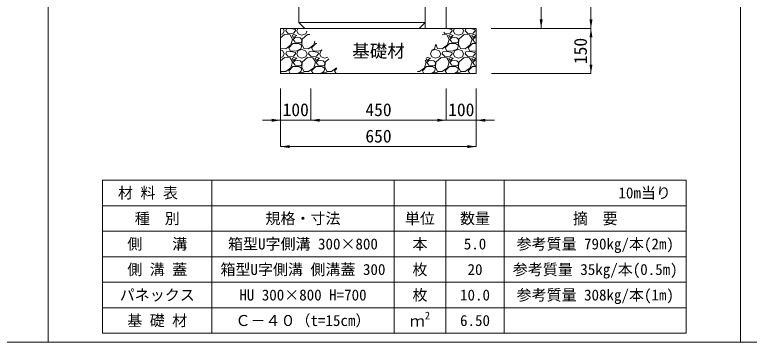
# Model space of a CAD drawing. Units: millimetres at full size. Extents: x 187207 to 255567, y 882048 to 905686.
# Drawn here: x 205186 to 207626, y 882048 to 883136 of the extents above; entities that cross this region are included whole.
import ezdxf
from ezdxf.enums import TextEntityAlignment as Align

# ---------------------------------------------------------------- set-up
doc = ezdxf.new("R2010")
doc.units = ezdxf.units.MM
doc.header["$LTSCALE"] = 20
for name, color, linetype, lineweight in [('Defpoints_3', 8, 'Continuous', 0), ('パネックス', 2, 'Continuous', 13), ('図枠', 5, 'Continuous', 13), ('基礎材', 7, 'Continuous', 15), ('寸法・材料表', 7, 'Continuous', 13), ('寸法線', 7, 'Continuous', 13), ('箱型U字側溝', 2, 'Continuous', 9), ('ﾊｯﾁﾝｸﾞ', 7, 'Continuous', 5)]:
    doc.layers.add(name, color=color, linetype=linetype, lineweight=lineweight)
doc.styles.add('ＭＳ ゴシック', font='')
doc.styles.add('ＭＳ Ｐゴシック', font='')
doc.styles.get('ＭＳ ゴシック').set_extended_font_data('MS Gothic')
doc.styles.get('ＭＳ Ｐゴシック').set_extended_font_data('MS PGothic')

# ---------------------------------------------------------------- blocks, each defined once
blk = doc.blocks.new('filled_arrow')
at = {"color": 0, "linetype": 'Continuous', "lineweight": -2}
blk.add_solid([(7.5, 1.25), (0, 0), (7.5, -1.25)], dxfattribs=at)

msp = doc.modelspace()

# ---------------------------------------------------------------- linework, layer by layer
at = {"layer": 'Defpoints_3'}
for p, q in [((205477.92, 882587.01), (207416.83, 882587.01)), ((205477.92, 882587.01), (205477.92, 882501.83)), ((205840.92, 882587.01), (205840.92, 882501.83)), ((206445.92, 882587.01), (206445.92, 882501.83)), ((206618.23, 882587.01), (206618.23, 882501.83)), ((206811.83, 882587.01), (206811.83, 882501.83)), ((207416.83, 882587.01), (207416.83, 882501.83))]:
    msp.add_line(p, q, dxfattribs=at)
at = {"layer": 'パネックス'}
for p, q in [((206619.37, 884775.37), (206619.37, 883090.37)), ((206549.37, 883090.37), (206549.37, 884075.37)), ((206619.37, 883090.37), (206549.37, 883090.37))]:
    msp.add_line(p, q, dxfattribs=at)
at = {"layer": '図枠'}
for p, q in [((205297.37, 904948.33), (205297.37, 882048.33)), ((207597.37, 904948.33), (207597.37, 882048.33)), ((194897.37, 882048.33), (214497.37, 882048.33))]:
    msp.add_line(p, q, dxfattribs=at)
at = {"layer": '基礎材'}
for p, q in [((206069.37, 883090.37), (206719.37, 883090.37)), ((206069.37, 883090.37), (206069.37, 882940.37)), ((206719.37, 883090.37), (206719.37, 882940.37)), ((206069.37, 882940.37), (206719.37, 882940.37))]:
    msp.add_line(p, q, dxfattribs=at)
at = {"layer": '寸法・材料表'}
for p, q in [((205477.92, 882501.83), (207416.83, 882501.83)), ((205477.92, 882501.83), (205477.92, 882078.33)), ((205840.92, 882501.83), (205840.92, 882078.33)), ((206445.92, 882501.83), (206445.92, 882078.33)), ((206618.23, 882501.83), (206618.23, 882078.33)), ((206811.83, 882501.83), (206811.83, 882078.33)), ((207416.83, 882501.83), (207416.83, 882078.33)), ((205477.92, 882417.13), (207416.83, 882417.13)), ((205477.92, 882332.43), (207416.83, 882332.43)), ((205477.92, 882247.73), (207416.83, 882247.73)), ((205477.92, 882163.03), (207416.83, 882163.03)), ((205477.92, 882078.33), (207416.83, 882078.33))]:
    msp.add_line(p, q, dxfattribs=at)
at = {"layer": '寸法線'}
for p, q in [((207100.22, 883090.37), (207100.22, 884775.37)), ((206934.7, 884075.37), (206934.7, 883090.37)), ((206549.37, 883115.37), (206549.37, 883170.48)), ((206619.37, 883115.37), (206619.37, 883170.48)), ((206769.19, 883090.37), (207100.22, 883090.37)), ((206769.19, 883090.37), (206934.7, 883090.37)), ((206769.19, 883090.37), (207100.22, 883090.37)), ((207100.22, 882940.37), (207100.22, 883090.37)), ((206769.37, 882940.37), (207100.22, 882940.37)), ((206069.37, 882890.37), (206069.37, 882785.43)), ((206069.37, 882890.37), (206069.37, 882697.93)), ((206169.37, 882890.37), (206169.37, 882785.43)), ((206169.37, 882890.37), (206169.37, 882785.43)), ((206619.37, 882890.37), (206619.37, 882785.43)), ((206619.37, 882890.37), (206619.37, 882785.43)), ((206719.37, 882890.37), (206719.37, 882785.43)), ((206719.37, 882890.37), (206719.37, 882697.93)), ((206009.37, 882785.43), (206229.37, 882785.43)), ((206169.37, 882785.43), (206619.37, 882785.43)), ((206559.37, 882785.43), (206779.37, 882785.43)), ((206719.37, 882697.93), (206069.37, 882697.93))]:
    msp.add_line(p, q, dxfattribs=at)
at = {"layer": '箱型U字側溝'}
msp.add_line((206129.37, 883110.37), (206549.37, 883110.37), dxfattribs=at)
at = {"layer": '箱型U字側溝', "lineweight": 13}
msp.add_lwpolyline([(206217.31, 883228.21), (206189.37, 883875.37), (206216.37, 883940.37), (206214.37, 883980.37), (206178.37, 884000.37), (206174.37, 884075.37), (206132.37, 884075.37), (206129.37, 884072.37), (206129.37, 883110.37), (206149.37, 883090.37), (206529.37, 883090.37), (206549.37, 883110.37), (206549.37, 884072.37), (206546.37, 884075.37), (206504.37, 884075.37), (206500.37, 884000.37), (206464.37, 883980.37), (206462.37, 883940.37), (206489.37, 883875.37), (206461.44, 883228.21)], dxfattribs=at)
at = {"layer": 'ﾊｯﾁﾝｸﾞ'}
for p, q in [((206077.16, 883090.37), (206080.78, 883082.52)), ((206102.88, 883090.14), (206088.4, 883088.62)), ((206118.12, 883086.33), (206102.88, 883090.14)), ((206123.45, 883082.52), (206126.81, 883090.37)), ((206623.11, 883090.14), (206618.93, 883089.7)), ((206638.35, 883086.33), (206623.11, 883090.14)), ((206643.69, 883082.52), (206647.05, 883090.37)), ((206673.59, 883090.37), (206677.21, 883082.52)), ((206699.31, 883090.14), (206684.83, 883088.62)), ((206714.55, 883086.33), (206699.31, 883090.14)), ((206069.37, 883069.62), (206076.97, 883071.85)), ((206082.3, 883070.33), (206069.37, 883058.53)), ((206076.97, 883071.85), (206080.78, 883082.52)), ((206100.59, 883068.81), (206082.3, 883070.33)), ((206086.11, 883082.52), (206088.4, 883088.62)), ((206094.49, 883073.38), (206086.11, 883082.52)), ((206112.02, 883074.9), (206094.49, 883073.38)), ((206108.97, 883055.09), (206100.59, 883068.81)), ((206113.54, 883070.33), (206108.21, 883068.04)), ((206108.21, 883068.04), (206111.26, 883060.42)), ((206111.26, 883060.42), (206122.69, 883067.28)), ((206118.88, 883082.52), (206112.02, 883074.9)), ((206122.69, 883067.28), (206113.54, 883070.33)), ((206118.88, 883082.52), (206118.12, 883086.33)), ((206122.69, 883082.52), (206127.26, 883071.85)), ((206127.26, 883071.85), (206140.21, 883068.04)), ((206140.21, 883068.04), (206153.17, 883071.85)), ((206158.5, 883070.33), (206140.98, 883054.33)), ((206153.17, 883071.85), (206156.57, 883081.38)), ((206165.9, 883069.71), (206158.5, 883070.33)), ((206620.83, 883068.81), (206605.83, 883070.06)), ((206614.73, 883073.38), (206610.86, 883077.6)), ((206632.26, 883074.9), (206614.73, 883073.38)), ((206629.21, 883055.09), (206620.83, 883068.81)), ((206633.78, 883070.33), (206628.45, 883068.04)), ((206628.45, 883068.04), (206631.49, 883060.42)), ((206631.49, 883060.42), (206642.92, 883067.28)), ((206639.11, 883082.52), (206632.26, 883074.9)), ((206642.92, 883067.28), (206633.78, 883070.33)), ((206639.11, 883082.52), (206638.35, 883086.33)), ((206642.92, 883082.52), (206647.5, 883071.85)), ((206647.5, 883071.85), (206660.45, 883068.04)), ((206660.45, 883068.04), (206673.4, 883071.85)), ((206678.74, 883070.33), (206661.21, 883054.33)), ((206673.4, 883071.85), (206677.21, 883082.52)), ((206697.03, 883068.81), (206678.74, 883070.33)), ((206682.55, 883082.52), (206684.83, 883088.62)), ((206690.93, 883073.38), (206682.55, 883082.52)), ((206708.46, 883074.9), (206690.93, 883073.38)), ((206705.41, 883055.09), (206697.03, 883068.81)), ((206709.98, 883070.33), (206704.65, 883068.04)), ((206704.65, 883068.04), (206707.69, 883060.42)), ((206707.69, 883060.42), (206719.12, 883067.28)), ((206715.31, 883082.52), (206708.46, 883074.9)), ((206719.12, 883067.28), (206709.98, 883070.33)), ((206715.31, 883082.52), (206714.55, 883086.33)), ((206719.12, 883082.52), (206719.37, 883081.94)), ((206102.88, 883036.04), (206108.97, 883055.09)), ((206118.88, 883061.19), (206111.26, 883053.57)), ((206111.26, 883053.57), (206117.35, 883044.42)), ((206117.35, 883044.42), (206136.4, 883042.14)), ((206134.12, 883058.9), (206118.88, 883061.19)), ((206140.21, 883053.57), (206134.12, 883058.9)), ((206136.4, 883042.14), (206140.21, 883048.99)), ((206140.98, 883054.33), (206140.21, 883038.33)), ((206140.21, 883048.99), (206140.21, 883053.57)), ((206179.08, 883036.04), (206183.01, 883048.33)), ((206623.11, 883036.04), (206629.21, 883055.09)), ((206639.11, 883061.19), (206631.49, 883053.57)), ((206631.49, 883053.57), (206637.59, 883044.42)), ((206637.59, 883044.42), (206656.64, 883042.14)), ((206654.35, 883058.9), (206639.11, 883061.19)), ((206660.45, 883053.57), (206654.35, 883058.9)), ((206656.64, 883042.14), (206660.45, 883048.99)), ((206661.21, 883054.33), (206660.45, 883038.33)), ((206660.45, 883048.99), (206660.45, 883053.57)), ((206699.31, 883036.04), (206705.41, 883055.09)), ((206715.31, 883061.19), (206707.69, 883053.57)), ((206707.69, 883053.57), (206713.79, 883044.42)), ((206713.79, 883044.42), (206719.37, 883043.75)), ((206719.37, 883060.58), (206715.31, 883061.19)), ((206069.37, 883025.6), (206070.11, 883023.85)), ((206069.37, 883018.79), (206076.21, 883016.23)), ((206070.11, 883023.85), (206086.11, 883023.09)), ((206086.11, 883023.09), (206102.88, 883036.04)), ((206096.02, 883025.37), (206109.73, 883040.61)), ((206101.35, 883016.23), (206096.02, 883025.37)), ((206109.73, 883040.61), (206129.55, 883040.61)), ((206136.4, 883023.09), (206120.4, 883014.7)), ((206123.45, 883006.32), (206128.02, 883016.99)), ((206128.02, 883016.99), (206140.21, 883020.8)), ((206129.55, 883040.61), (206139.45, 883033.75)), ((206139.45, 883033.75), (206136.4, 883023.09)), ((206140.21, 883038.33), (206146.31, 883023.85)), ((206140.21, 883020.8), (206152.41, 883016.23)), ((206146.31, 883023.85), (206162.31, 883023.09)), ((206162.31, 883023.09), (206179.08, 883036.04)), ((206172.22, 883025.37), (206185.93, 883040.61)), ((206177.55, 883016.23), (206172.22, 883025.37)), ((206185.93, 883040.61), (206189.18, 883040.61)), ((206205.98, 883019.61), (206196.6, 883014.7)), ((206199.65, 883006.32), (206204.22, 883016.99)), ((206204.22, 883016.99), (206207.31, 883017.95)), ((206567.49, 883006.32), (206572.06, 883016.99)), ((206580.44, 883023.09), (206571.34, 883018.32)), ((206572.06, 883016.99), (206584.25, 883020.8)), ((206583.49, 883033.75), (206580.44, 883023.09)), ((206582.22, 883034.63), (206583.49, 883033.75)), ((206584.25, 883020.8), (206596.44, 883016.23)), ((206584.42, 883037.93), (206590.35, 883023.85)), ((206590.35, 883023.85), (206606.35, 883023.09)), ((206606.35, 883023.09), (206623.11, 883036.04)), ((206616.25, 883025.37), (206629.97, 883040.61)), ((206621.59, 883016.23), (206616.25, 883025.37)), ((206629.97, 883040.61), (206649.78, 883040.61)), ((206656.64, 883023.09), (206640.64, 883014.7)), ((206643.69, 883006.32), (206648.26, 883016.99)), ((206648.26, 883016.99), (206660.45, 883020.8)), ((206649.78, 883040.61), (206659.69, 883033.75)), ((206659.69, 883033.75), (206656.64, 883023.09)), ((206660.45, 883038.33), (206666.55, 883023.85)), ((206660.45, 883020.8), (206672.64, 883016.23)), ((206666.55, 883023.85), (206682.55, 883023.09)), ((206682.55, 883023.09), (206699.31, 883036.04)), ((206692.45, 883025.37), (206706.17, 883040.61)), ((206697.79, 883016.23), (206692.45, 883025.37)), ((206706.17, 883040.61), (206719.37, 883040.61)), ((206069.37, 882993.42), (206076.97, 882995.65)), ((206082.3, 882994.13), (206069.37, 882982.33)), ((206076.21, 883016.23), (206080.78, 883006.32)), ((206076.97, 882995.65), (206080.78, 883006.32)), ((206100.59, 882992.61), (206082.3, 882994.13)), ((206086.11, 883006.32), (206088.4, 883012.42)), ((206094.49, 882997.18), (206086.11, 883006.32)), ((206102.88, 883013.94), (206088.4, 883012.42)), ((206112.02, 882998.7), (206094.49, 882997.18)), ((206108.97, 882978.89), (206100.59, 882992.61)), ((206120.4, 883014.7), (206101.35, 883016.23)), ((206118.12, 883010.13), (206102.88, 883013.94)), ((206113.54, 882994.13), (206108.21, 882991.84)), ((206118.88, 883006.32), (206112.02, 882998.7)), ((206122.69, 882991.08), (206113.54, 882994.13)), ((206118.88, 883006.32), (206118.12, 883010.13)), ((206122.69, 883006.32), (206127.26, 882995.65)), ((206127.26, 882995.65), (206140.21, 882991.84)), ((206140.21, 882991.84), (206153.17, 882995.65)), ((206158.5, 882994.13), (206140.98, 882978.13)), ((206152.41, 883016.23), (206156.98, 883006.32)), ((206153.17, 882995.65), (206156.98, 883006.32)), ((206176.79, 882992.61), (206158.5, 882994.13)), ((206162.31, 883006.32), (206164.6, 883012.42)), ((206170.69, 882997.18), (206162.31, 883006.32)), ((206179.08, 883013.94), (206164.6, 883012.42)), ((206188.22, 882998.7), (206170.69, 882997.18)), ((206185.17, 882978.89), (206176.79, 882992.61)), ((206196.6, 883014.7), (206177.55, 883016.23)), ((206194.32, 883010.13), (206179.08, 883013.94)), ((206189.74, 882994.13), (206184.41, 882991.84)), ((206195.08, 883006.32), (206188.22, 882998.7)), ((206198.89, 882991.08), (206189.74, 882994.13)), ((206195.08, 883006.32), (206194.32, 883010.13)), ((206198.89, 883006.32), (206203.46, 882995.65)), ((206203.46, 882995.65), (206216.41, 882991.84)), ((206216.41, 882991.84), (206225.95, 882994.65)), ((206557.58, 882994.13), (206554.27, 882992.71)), ((206566.72, 882991.08), (206557.58, 882994.13)), ((206566.72, 883006.32), (206571.3, 882995.65)), ((206571.3, 882995.65), (206584.25, 882991.84)), ((206584.25, 882991.84), (206597.2, 882995.65)), ((206602.54, 882994.13), (206585.01, 882978.13)), ((206596.44, 883016.23), (206601.01, 883006.32)), ((206597.2, 882995.65), (206601.01, 883006.32)), ((206620.83, 882992.61), (206602.54, 882994.13)), ((206606.35, 883006.32), (206608.63, 883012.42)), ((206614.73, 882997.18), (206606.35, 883006.32)), ((206623.11, 883013.94), (206608.63, 883012.42)), ((206632.26, 882998.7), (206614.73, 882997.18)), ((206629.21, 882978.89), (206620.83, 882992.61)), ((206640.64, 883014.7), (206621.59, 883016.23)), ((206638.35, 883010.13), (206623.11, 883013.94)), ((206633.78, 882994.13), (206628.45, 882991.84)), ((206639.11, 883006.32), (206632.26, 882998.7)), ((206642.92, 882991.08), (206633.78, 882994.13)), ((206639.11, 883006.32), (206638.35, 883010.13)), ((206642.92, 883006.32), (206647.5, 882995.65)), ((206647.5, 882995.65), (206660.45, 882991.84)), ((206660.45, 882991.84), (206673.4, 882995.65)), ((206678.74, 882994.13), (206661.21, 882978.13)), ((206672.64, 883016.23), (206677.21, 883006.32)), ((206673.4, 882995.65), (206677.21, 883006.32)), ((206697.03, 882992.61), (206678.74, 882994.13)), ((206682.55, 883006.32), (206684.83, 883012.42)), ((206690.93, 882997.18), (206682.55, 883006.32)), ((206699.31, 883013.94), (206684.83, 883012.42)), ((206708.46, 882998.7), (206690.93, 882997.18)), ((206705.41, 882978.89), (206697.03, 882992.61)), ((206716.84, 883014.7), (206697.79, 883016.23)), ((206714.55, 883010.13), (206699.31, 883013.94)), ((206709.98, 882994.13), (206704.65, 882991.84)), ((206715.31, 883006.32), (206708.46, 882998.7)), ((206719.12, 882991.08), (206709.98, 882994.13)), ((206715.31, 883006.32), (206714.55, 883010.13)), ((206719.37, 883016.03), (206716.84, 883014.7)), ((206719.12, 883006.32), (206719.37, 883005.74)), ((206102.88, 882959.84), (206108.97, 882978.89)), ((206108.21, 882991.84), (206111.26, 882984.22)), ((206111.26, 882984.22), (206122.69, 882991.08)), ((206118.88, 882984.99), (206111.26, 882977.37)), ((206111.26, 882977.37), (206117.35, 882968.22)), ((206117.35, 882968.22), (206136.4, 882965.94)), ((206134.12, 882982.7), (206118.88, 882984.99)), ((206140.21, 882977.37), (206134.12, 882982.7)), ((206136.4, 882965.94), (206140.21, 882972.79)), ((206140.98, 882978.13), (206140.21, 882962.13)), ((206140.21, 882972.79), (206140.21, 882977.37)), ((206179.08, 882959.84), (206185.17, 882978.89)), ((206184.41, 882991.84), (206187.46, 882984.22)), ((206187.46, 882984.22), (206198.89, 882991.08)), ((206195.08, 882984.99), (206187.46, 882977.37)), ((206187.46, 882977.37), (206193.55, 882968.22)), ((206193.55, 882968.22), (206212.6, 882965.94)), ((206210.32, 882982.7), (206195.08, 882984.99)), ((206216.41, 882977.37), (206210.32, 882982.7)), ((206212.6, 882965.94), (206216.41, 882972.79)), ((206217.18, 882978.13), (206216.41, 882962.13)), ((206216.41, 882972.79), (206216.41, 882977.37)), ((206229.88, 882989.73), (206217.18, 882978.13)), ((206546.91, 882959.84), (206553.01, 882978.89)), ((206553.01, 882978.89), (206549.2, 882985.12)), ((206552.79, 882990.49), (206555.29, 882984.22)), ((206555.29, 882984.22), (206566.72, 882991.08)), ((206562.91, 882984.99), (206555.29, 882977.37)), ((206555.29, 882977.37), (206561.39, 882968.22)), ((206561.39, 882968.22), (206580.44, 882965.94)), ((206578.15, 882982.7), (206562.91, 882984.99)), ((206584.25, 882977.37), (206578.15, 882982.7)), ((206580.44, 882965.94), (206584.25, 882972.79)), ((206585.01, 882978.13), (206584.25, 882962.13)), ((206584.25, 882972.79), (206584.25, 882977.37)), ((206623.11, 882959.84), (206629.21, 882978.89)), ((206628.45, 882991.84), (206631.49, 882984.22)), ((206631.49, 882984.22), (206642.92, 882991.08)), ((206639.11, 882984.99), (206631.49, 882977.37)), ((206631.49, 882977.37), (206637.59, 882968.22)), ((206637.59, 882968.22), (206656.64, 882965.94)), ((206654.35, 882982.7), (206639.11, 882984.99)), ((206660.45, 882977.37), (206654.35, 882982.7)), ((206656.64, 882965.94), (206660.45, 882972.79)), ((206661.21, 882978.13), (206660.45, 882962.13)), ((206660.45, 882972.79), (206660.45, 882977.37)), ((206699.31, 882959.84), (206705.41, 882978.89)), ((206704.65, 882991.84), (206707.69, 882984.22)), ((206707.69, 882984.22), (206719.12, 882991.08)), ((206715.31, 882984.99), (206707.69, 882977.37)), ((206707.69, 882977.37), (206713.79, 882968.22)), ((206713.79, 882968.22), (206719.37, 882967.55)), ((206719.37, 882984.38), (206715.31, 882984.99)), ((206069.37, 882949.4), (206070.11, 882947.65)), ((206070.11, 882947.65), (206086.11, 882946.89)), ((206086.11, 882946.89), (206102.88, 882959.84)), ((206096.02, 882949.17), (206109.73, 882964.41)), ((206101.15, 882940.37), (206096.02, 882949.17)), ((206109.73, 882964.41), (206129.55, 882964.41)), ((206136.4, 882946.89), (206123.97, 882940.37)), ((206128.02, 882940.79), (206140.21, 882944.6)), ((206129.55, 882964.41), (206139.45, 882957.55)), ((206139.45, 882957.55), (206136.4, 882946.89)), ((206140.21, 882962.13), (206146.31, 882947.65)), ((206140.21, 882944.6), (206151.49, 882940.37)), ((206146.31, 882947.65), (206162.31, 882946.89)), ((206162.31, 882946.89), (206179.08, 882959.84)), ((206172.22, 882949.17), (206185.93, 882964.41)), ((206177.35, 882940.37), (206172.22, 882949.17)), ((206185.93, 882964.41), (206205.75, 882964.41)), ((206212.6, 882946.89), (206200.17, 882940.37)), ((206204.22, 882940.79), (206216.41, 882944.6)), ((206205.75, 882964.41), (206215.65, 882957.55)), ((206215.65, 882957.55), (206212.6, 882946.89)), ((206216.41, 882962.13), (206222.51, 882947.65)), ((206216.41, 882944.6), (206227.69, 882940.37)), ((206222.51, 882947.65), (206238.51, 882946.89)), ((206238.51, 882946.89), (206254.36, 882959.13)), ((206248.42, 882949.17), (206255.78, 882957.36)), ((206253.55, 882940.37), (206248.42, 882949.17)), ((206523.92, 882947.18), (206530.15, 882946.89)), ((206530.15, 882946.89), (206546.91, 882959.84)), ((206540.05, 882949.17), (206553.77, 882964.41)), ((206545.19, 882940.37), (206540.05, 882949.17)), ((206553.77, 882964.41), (206573.58, 882964.41)), ((206580.44, 882946.89), (206568, 882940.37)), ((206572.06, 882940.79), (206584.25, 882944.6)), ((206573.58, 882964.41), (206583.49, 882957.55)), ((206583.49, 882957.55), (206580.44, 882946.89)), ((206584.25, 882962.13), (206590.35, 882947.65)), ((206584.25, 882944.6), (206595.53, 882940.37)), ((206590.35, 882947.65), (206606.35, 882946.89)), ((206606.35, 882946.89), (206623.11, 882959.84)), ((206616.25, 882949.17), (206629.97, 882964.41)), ((206621.39, 882940.37), (206616.25, 882949.17)), ((206629.97, 882964.41), (206649.78, 882964.41)), ((206656.64, 882946.89), (206644.2, 882940.37)), ((206648.26, 882940.79), (206660.45, 882944.6)), ((206649.78, 882964.41), (206659.69, 882957.55)), ((206659.69, 882957.55), (206656.64, 882946.89)), ((206660.45, 882962.13), (206666.55, 882947.65)), ((206660.45, 882944.6), (206671.73, 882940.37)), ((206666.55, 882947.65), (206682.55, 882946.89)), ((206682.55, 882946.89), (206699.31, 882959.84)), ((206692.45, 882949.17), (206706.17, 882964.41)), ((206697.59, 882940.37), (206692.45, 882949.17)), ((206706.17, 882964.41), (206719.37, 882964.41)), ((206069.37, 882942.59), (206075.29, 882940.37)), ((206127.84, 882940.37), (206128.02, 882940.79)), ((206204.04, 882940.37), (206204.22, 882940.79)), ((206571.88, 882940.37), (206572.06, 882940.79)), ((206648.08, 882940.37), (206648.26, 882940.79))]:
    msp.add_line(p, q, dxfattribs=at)

# ---------------------------------------------------------------- block references
at = {"layer": '寸法線', "xscale": 4, "yscale": 4}
for p, rotation in [((206934.7, 883090.37), 90), ((207100.22, 883090.37), 90), ((207100.22, 883090.37), 270), ((207100.22, 882940.37), 90), ((206069.37, 882785.43), 180), ((206619.37, 882785.43), 180), ((206619.37, 882785.43), 180), ((206719.37, 882697.93), 180)]:
    msp.add_blockref('filled_arrow', p, dxfattribs=dict(at, rotation=rotation))
for p in [(206169.37, 882785.43), (206169.37, 882785.43), (206719.37, 882785.43), (206069.37, 882697.93)]:
    msp.add_blockref('filled_arrow', p, dxfattribs=at)

# ---------------------------------------------------------------- texts
at = {"layer": '寸法・材料表', "style": 'ＭＳ ゴシック'}
msp.add_text('\u3000材 料 表', height=36.55, dxfattribs=at).set_placement((205479.08, 882544.42), align=Align.MIDDLE_LEFT)
msp.add_text('10m当り\u3000', height=36.55, dxfattribs=at).set_placement((207415.66, 882544.42), align=Align.MIDDLE_RIGHT)
for s, p in [('種\u3000別', (205659.42, 882459.48)), ('規格・寸法', (206143.42, 882459.48)), ('単位', (206532.07, 882459.48)), ('数量', (206715.03, 882459.48)), ('側\u3000\u3000溝', (205659.42, 882374.78)), ('箱型U字側溝 300×800', (206143.42, 882374.78)), ('本', (206532.07, 882374.78)), ('5.0', (206715.03, 882374.78)), ('参考質量 790kg/本(2m)', (207114.33, 882374.78)), ('側 溝 蓋', (205659.42, 882290.08)), ('箱型U字側溝 側溝蓋 300', (206143.42, 882290.08)), ('枚', (206532.07, 882290.08)), ('参考質量 35kg/本(0.5m)', (207114.33, 882290.08)), ('20', (206715.03, 882290.08)), ('パネックス', (205659.42, 882205.38)), ('HU 300×800 H=700', (206143.42, 882205.38)), ('枚', (206532.07, 882205.38)), ('10.0', (206715.03, 882205.38)), ('参考質量 308kg/本(1m)', (207114.33, 882205.38)), ('基 礎 材', (205659.42, 882120.68)), ('Ｃ－４０（t=15cm）', (206143.42, 882120.68)), ('6.50', (206715.03, 882120.68))]:
    msp.add_text(s, height=36.55, dxfattribs=at).set_placement(p, align=Align.MIDDLE_CENTER)
at = {"layer": '寸法・材料表', "style": 'ＭＳ Ｐゴシック', "width": 0.95}
msp.add_text('摘\u3000要', height=38.1, dxfattribs=at).set_placement((207114.33, 882459.48), align=Align.MIDDLE_CENTER)
at = {"layer": '寸法・材料表', "style": 'ＭＳ ゴシック'}
for s, height, p in [('2', 25.59, (206548.28, 882116.71)), ('ｍ', 36.55, (206498.42, 882089.76))]:
    msp.add_text(s, height=height, dxfattribs=at).set_placement(p, align=Align.BOTTOM_LEFT)
at = {"layer": '寸法線', "style": 'ＭＳ ゴシック'}
for s, p in [('基礎材', (206394.37, 883015.37)), ('100', (206119.37, 882820.43)), ('450', (206394.37, 882820.43)), ('100', (206669.37, 882820.43)), ('650', (206394.37, 882732.93))]:
    msp.add_text(s, height=42.72, dxfattribs=at).set_placement(p, align=Align.MIDDLE_CENTER)
msp.add_text('150', height=42.72, rotation=90, dxfattribs=at).set_placement((207065.22, 883015.37), align=Align.MIDDLE_CENTER)

doc.saveas('drawing.dxf')
